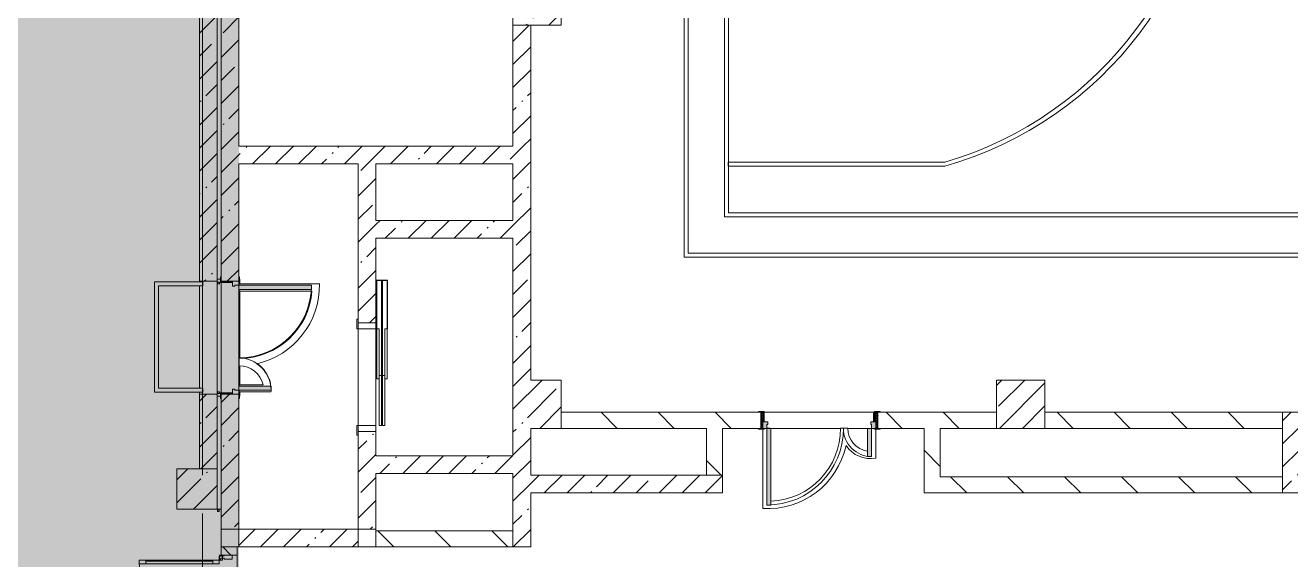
# Model space of a CAD drawing. Header units: millimetres. Extents: x -3129 to 197107, y -8553 to 29000.
# Drawn here: x 106207 to 121907, y 10072 to 16700 of the extents above; entities that cross this region are included whole.
import ezdxf

# ---------------------------------------------------------------- set-up
doc = ezdxf.new("R2010")
doc.units = ezdxf.units.MM
doc.linetypes.add('Осевая', pattern=[3175, 635, -476.25, 1587.5, -476.25])
doc.layers.add('A-DETL-GENF-6', color=7, linetype='Continuous', lineweight=9, true_color=0xc0c0c0, transparency=0.4)
for name, color, linetype, lineweight, true_color in [('A-DETL-GENF-7', 7, 'Continuous', 5, 0xe2e2e2), ('A-DETL-GENF-9', 7, 'Continuous', 5, 0xb7b7b7), ('A-DOOR-3', 7, 'Continuous', 5, 0xaaaaaa), ('A-DOOR-4', 7, 'Continuous', 5, 0xe2e2e2), ('A-DOOR-5', 7, 'Continuous', 5, 0xb7b7b7), ('A-DOOR-FRAM-3', 7, 'Continuous', 5, 0xe2e2e2), ('A-DOOR-FRAM-4', 7, 'Continuous', 5, 0xaaaaaa), ('A-DOOR-FRAM-5', 7, 'Continuous', 5, 0xb7b7b7), ('A-FLOR-2', 7, 'Continuous', 5, 0xb7b7b7), ('A-FLOR-3', 7, 'Continuous', 5, 0xaaaaaa), ('A-GLAZ-CWMG-2', 7, 'Continuous', 5, 0x737373), ('A-WALL-8', 7, 'Continuous', 5, 0x737373), ('I-WALL-7', 7, 'Continuous', 5, 0x737373), ('S-COLS-1', 7, 'Continuous', 5, 0x737373)]:
    doc.layers.add(name, color=color, linetype=linetype, lineweight=lineweight, true_color=true_color)
for name, color, linetype, lineweight in [('A-WALL', 7, 'Continuous', 9), ('I-WALL-6', 7, 'Continuous', 5), ('S-COLS-2', 7, 'Continuous', 5), ('Оси', 7, 'Continuous', 9), ('Оси-2', 7, 'Осевая', 9)]:
    doc.layers.add(name, color=color, linetype=linetype, lineweight=lineweight)
pattern_1 = [(135, (70097.43, 0), (-353.5534, -353.5534), [])]
pattern_2 = [(45, (70097.43, 0), (-285.123, 285.123), []), (45, (70382.56, 0), (-285.123, 285.123), [504.031, -100.806, 16.764, -84.042])]

# ---------------------------------------------------------------- blocks, each defined once
blk = doc.blocks.new('BSC_Колонна _Прямоугольная - 600х600-V120-2_1_1_птичка')
at = {"layer": 'S-COLS-2'}
h = blk.add_hatch(dxfattribs=at)
h.set_pattern_fill('FP_152', color=256, style=0, pattern_type=2)
h.set_pattern_definition([(45, (-42460, -17000), (-285.123, 285.123), []), (45, (-42174.88, -17000), (-285.123, 285.123), [504.031, -100.806, 16.764, -84.042])])
h.paths.add_polyline_path([(-300, -300), (300, -300), (300, 300), (-300, 300)])
for p, q in [((300, 300), (-300, 300)), ((-300, 300), (-300, -300)), ((300, -300), (300, 300)), ((-300, -300), (300, -300))]:
    blk.add_line(p, q, dxfattribs=at)
blk = doc.blocks.new('110_Дверь_СКБ_2Ст - Д-6_л__ ДОО_Дв_1450x2100h_Дверь из раздевальной в коридор-V161-2_1_1_птичка')
at = {"layer": 'A-DOOR-3'}
h = blk.add_hatch(dxfattribs=at)
h.set_pattern_fill('FP_141', color=256, style=0, pattern_type=2)
h.set_pattern_definition([(135, (1576.41, 164.685), (-14.14214, -14.14214), []), (225, (1576.41, 164.685), (14.14214, -14.14214), [])])
h.paths.add_polyline_path([(737.5, 100), (712.5, 100), (712.5, -100), (737.5, -100), (737.5, 0.5)])
at = {"layer": 'A-DOOR-4'}
for points in [[(612.5, 1050), (612.5, 100), (662.5, 100), (662.5, 1050)], [(-637.5, 450), (-637.5, 100), (-587.5, 100), (-587.5, 450)]]:
    blk.add_hatch(color=256, dxfattribs=at).paths.add_polyline_path(points)
h = blk.add_hatch(color=256, dxfattribs=at)
h.paths.add_polyline_path([(-637.5, 100), (-687.5, 100), (-687.5, 20), (-627.5, 20), (-627.5, 50), (-637.5, 50)])
h.paths.add_polyline_path([(712.5, 100), (662.5, 100), (662.5, 50), (652.5, 50), (652.5, 20), (712.5, 20)])
at = {"layer": 'A-DOOR-FRAM-3'}
for points in [[(-742.5, 108), (-742.5, 100), (-672.5, 100), (-672.5, 108)], [(-672.5, 20), (-687.5, 20), (-687.5, -100), (-672.5, -100), (-672.5, 0.5)], [(767.5, 108), (697.5, 108), (697.5, 100), (767.5, 100)], [(712.5, 20), (697.5, 20), (697.5, -100), (712.5, -100), (712.5, 0.5)], [(-672.5, -100), (-742.5, -100), (-742.5, -108), (-672.5, -108)], [(767.5, -100), (697.5, -100), (697.5, -108), (767.5, -108)]]:
    blk.add_hatch(color=256, dxfattribs=at).paths.add_polyline_path(points)
at = {"layer": 'A-DOOR-FRAM-4'}
h = blk.add_hatch(dxfattribs=at)
h.set_pattern_fill('FP_142', color=256, style=0, pattern_type=2)
h.set_pattern_definition([(45, (-546.384, 164.685), (-14.1421, 14.1421), []), (135, (-546.384, 164.685), (-14.1421, -14.1421), [])])
h.paths.add_polyline_path([(-712.5, 100), (-712.5, -100), (-687.5, -100), (-687.5, 100)])
at = {"layer": 'A-DOOR-3'}
for p, q in [((662.5, 1050), (612.5, 1050)), ((612.5, 1050), (612.5, 100)), ((662.5, 100), (662.5, 1050)), ((-637.5, 450), (-637.5, 100)), ((-587.5, 450), (-637.5, 450)), ((-587.5, 100), (-587.5, 450)), ((-637.5, 100), (-587.5, 100)), ((612.5, 100), (662.5, 100))]:
    blk.add_line(p, q, dxfattribs=at)
for centre, radius, start, end in [((662.5, 100), 950, 90, 180), ((-637.5, 100), 350, 360, 90)]:
    blk.add_arc(centre, radius, start, end, dxfattribs=at)
at = {"layer": 'A-DOOR-FRAM-4'}
for p, q in [((-672.5, 108), (-742.5, 108)), ((-742.5, 108), (-742.5, 100)), ((-742.5, 100), (-672.5, 100)), ((-687.5, 100), (-712.5, 100)), ((-712.5, 100), (-712.5, -100)), ((-637.5, 100), (-687.5, 100)), ((-687.5, 100), (-687.5, 20)), ((-687.5, -100), (-687.5, 100)), ((-687.5, 20), (-627.5, 20)), ((-672.5, 20), (-687.5, 20)), ((-687.5, 20), (-687.5, -100)), ((-672.5, 100), (-672.5, 108)), ((-672.5, -100), (-672.5, 20)), ((-637.5, 50), (-637.5, 100)), ((-627.5, 50), (-637.5, 50)), ((-627.5, 20), (-627.5, 50)), ((662.5, 50), (652.5, 50)), ((652.5, 50), (652.5, 20)), ((652.5, 20), (712.5, 20)), ((662.5, 100), (662.5, 50)), ((712.5, 100), (662.5, 100)), ((767.5, 108), (697.5, 108)), ((697.5, 108), (697.5, 100)), ((697.5, 100), (767.5, 100)), ((712.5, 20), (697.5, 20)), ((697.5, 20), (697.5, -100)), ((712.5, 20), (712.5, 100)), ((737.5, 100), (712.5, 100)), ((712.5, 100), (712.5, -100)), ((712.5, -100), (712.5, 20)), ((737.5, -100), (737.5, 100)), ((767.5, 100), (767.5, 108)), ((-672.5, -100), (-742.5, -100)), ((-742.5, -100), (-742.5, -108)), ((-742.5, -108), (-672.5, -108)), ((-712.5, -100), (-687.5, -100)), ((-687.5, -100), (-672.5, -100)), ((-672.5, -108), (-672.5, -100)), ((697.5, -100), (712.5, -100)), ((767.5, -100), (697.5, -100)), ((697.5, -100), (697.5, -108)), ((697.5, -108), (767.5, -108)), ((712.5, -100), (737.5, -100)), ((767.5, -108), (767.5, -100))]:
    blk.add_line(p, q, dxfattribs=at)
blk = doc.blocks.new('110_Дверь_СКБ_2Ст - Д-2 1450x2100h_Лестничная клетка EIS60-31576737-2_1_1_птичка')
at = {"layer": 'A-DOOR-4'}
for points in [[(-587.5, 110), (-587.5, 1010), (-637.5, 1010), (-637.5, 110)], [(662.5, 510), (612.5, 510), (612.5, 110), (662.5, 110)], [(712.5, 30), (697.5, 30), (697.5, -110), (712.5, -110)]]:
    blk.add_hatch(color=256, dxfattribs=at).paths.add_polyline_path(points)
h = blk.add_hatch(color=256, dxfattribs=at)
h.paths.add_polyline_path([(712.5, 110), (662.5, 110), (662.5, 60), (652.5, 60), (652.5, 30), (712.5, 30), (712.5, 90.1)])
h.paths.add_polyline_path([(-627.5, 30), (-627.5, 60), (-637.5, 60), (-637.5, 110), (-687.5, 110), (-687.5, 30)])
at = {"layer": 'A-DOOR-FRAM-3'}
for points in [[(-672.5, 110), (-672.5, 118), (-742.5, 118), (-742.5, 110), (-697.3, 110)], [(-672.5, 30), (-687.5, 30), (-687.5, -110), (-672.5, -110)], [(767.5, 110), (767.5, 118), (697.5, 118), (697.5, 110)], [(-672.5, -110), (-742.5, -110), (-742.5, -118), (-672.5, -118)], [(767.5, -118), (767.5, -110), (697.5, -110), (697.5, -118)]]:
    blk.add_hatch(color=256, dxfattribs=at).paths.add_polyline_path(points)
at = {"layer": 'A-DOOR-3'}
for p, q in [((-637.5, 1010), (-637.5, 110)), ((-587.5, 1010), (-637.5, 1010)), ((-587.5, 110), (-587.5, 1010)), ((662.5, 510), (612.5, 510)), ((612.5, 510), (612.5, 110)), ((662.5, 110), (662.5, 510))]:
    blk.add_line(p, q, dxfattribs=at)
for centre, radius, start, end in [((-637.5, 110), 900, 0, 90), ((662.5, 110), 400, 90, 180)]:
    blk.add_arc(centre, radius, start, end, dxfattribs=at)
at = {"layer": 'A-DOOR-5'}
for p, q in [((-637.5, 110), (-587.5, 110)), ((612.5, 110), (662.5, 110))]:
    blk.add_line(p, q, dxfattribs=at)
at = {"layer": 'A-DOOR-FRAM-4'}
for p, q in [((-672.5, 118), (-742.5, 118)), ((-742.5, 118), (-742.5, 110)), ((-672.5, 110), (-672.5, 118)), ((767.5, 118), (697.5, 118)), ((697.5, 118), (697.5, 110)), ((767.5, 110), (767.5, 118))]:
    blk.add_line(p, q, dxfattribs=at)
at = {"layer": 'A-DOOR-FRAM-5'}
for p, q in [((-742.5, 110), (-672.5, 110)), ((-637.5, 110), (-687.5, 110)), ((-687.5, 110), (-687.5, 30)), ((-687.5, 30), (-627.5, 30)), ((-672.5, 30), (-687.5, 30)), ((-687.5, 30), (-687.5, -110)), ((-672.5, -110), (-672.5, 30)), ((-637.5, 60), (-637.5, 110)), ((-627.5, 60), (-637.5, 60)), ((-627.5, 30), (-627.5, 60)), ((662.5, 60), (652.5, 60)), ((652.5, 60), (652.5, 30)), ((652.5, 30), (712.5, 30)), ((662.5, 110), (662.5, 60)), ((712.5, 110), (662.5, 110)), ((697.5, 110), (767.5, 110)), ((712.5, 30), (697.5, 30)), ((697.5, 30), (697.5, -110)), ((712.5, 30), (712.5, 110)), ((712.5, -110), (712.5, 30)), ((-672.5, -110), (-742.5, -110)), ((-742.5, -110), (-742.5, -118)), ((-742.5, -118), (-672.5, -118)), ((-687.5, -110), (-672.5, -110)), ((-672.5, -118), (-672.5, -110)), ((697.5, -110), (712.5, -110)), ((767.5, -110), (697.5, -110)), ((697.5, -110), (697.5, -118)), ((697.5, -118), (767.5, -118)), ((767.5, -118), (767.5, -110))]:
    blk.add_line(p, q, dxfattribs=at)
blk = doc.blocks.new('BSC_Колонна _Прямоугольная - 500х500-V208-2_1_1_птичка')
at = {"layer": 'S-COLS-2'}
h = blk.add_hatch(dxfattribs=at)
h.set_pattern_fill('FP_221', color=256, style=0, pattern_type=2)
h.set_pattern_definition([(45, (-38240, -10950), (-285.123, 285.123), []), (45, (-37954.88, -10950), (-285.123, 285.123), [504.031, -100.806, 16.764, -84.042])])
h.paths.add_polyline_path([(-250, -250), (250, -250), (250, 250), (-250, 250)])
at = {"layer": 'S-COLS-1'}
for p, q in [((250, 250), (-250, 250)), ((-250, 250), (-250, -250)), ((250, -250), (250, 250)), ((-250, -250), (250, -250))]:
    blk.add_line(p, q, dxfattribs=at)
blk = doc.blocks.new('DOR_Дверь лифта - 1350х2050h-19118285-2_1_1_птичка')
at = {"layer": 'A-DOOR-3'}
for p, q in [((-600, 125), (-720, 125)), ((-720, 125), (-720, 110)), ((-720, 110), (-600, 110)), ((-675, 110), (-675, -110)), ((-600, 110), (-675, 110)), ((-600, 110), (-600, 125)), ((600, 110), (-600, 110)), ((-600, 110), (-600, -110)), ((720, 125), (600, 125)), ((600, 125), (600, 110)), ((600, -110), (600, 110)), ((675, 110), (600, 110)), ((600, 110), (720, 110)), ((675, -110), (675, 110)), ((720, 110), (720, 125)), ((-675, -110), (-600, -110)), ((-600, -110), (600, -110)), ((-600, -150), (-600, -180)), ((20, -150), (-600, -150)), ((-20, -120), (-20, -150)), ((600, -120), (-20, -120)), ((-20, -150), (600, -150)), ((20, -180), (20, -150)), ((600, -110), (675, -110)), ((600, -150), (600, -120)), ((-600, -180), (20, -180)), ((-600, -190), (-600, -220)), ((20, -190), (-600, -190)), ((-600, -220), (20, -220)), ((-20, -220), (-20, -250)), ((600, -220), (-20, -220)), ((-20, -250), (600, -250)), ((20, -220), (20, -190)), ((600, -250), (600, -220))]:
    blk.add_line(p, q, dxfattribs=at)
at = {"layer": 'A-DOOR-FRAM-4'}
for p, q in [((600, -117), (600, -120)), ((1203, -117), (600, -117)), ((600, -120), (1200, -120)), ((1200, -120), (1200, -180)), ((1203, -183), (1203, -117)), ((1200, -180), (20, -180)), ((20, -180), (20, -183)), ((20, -183), (1203, -183)), ((1203, -187), (20, -187)), ((20, -187), (20, -190)), ((20, -190), (1200, -190)), ((600, -250), (600, -253)), ((1200, -250), (600, -250)), ((600, -253), (1203, -253)), ((1200, -190), (1200, -250)), ((1203, -253), (1203, -187))]:
    blk.add_line(p, q, dxfattribs=at)
blk = doc.blocks.new('Дверь_Витражная_остекление_ - ДВН_ДАО_Главный вход_1800 в свету 5-32258809-2_1_1_птичка')
at = {"layer": 'A-DETL-GENF-7'}
for points in [[(-947.5, -723.4), (-947.5, -20), (-992.5, -20), (-992.5, -1012.5), (-947.5, -1012.5)], [(1042.5, -1012.5), (1042.5, -20), (997.5, -20), (997.5, -1012.5)]]:
    blk.add_hatch(color=256, dxfattribs=at).paths.add_polyline_path(points)
at = {"layer": 'A-DETL-GENF-9'}
for p, q in [((-947.5, -20), (-992.5, -20)), ((-992.5, -1012.5), (-992.5, -20)), ((-947.5, -20), (-992.5, -20)), ((-992.5, -20), (-992.5, -1012.5)), ((-992.5, -100), (-947.5, -100)), ((-982.5, -932.5), (-982.5, -100)), ((-947.5, -1012.5), (-947.5, -20)), ((-947.5, -1012.5), (-947.5, -20)), ((988.5, -932.5), (988.5, -100)), ((997.5, -1012.5), (997.5, -20)), ((997.5, -20), (997.5, -1012.5)), ((1042.5, -100), (997.5, -100)), ((1032.5, -932.5), (1032.5, -100)), ((1042.5, -1012.5), (1042.5, -20)), ((1042.5, -1012.5), (1042.5, -20)), ((-992.5, -932.5), (-947.5, -932.5)), ((1042.5, -932.5), (997.5, -932.5)), ((-992.5, -1012.5), (-947.5, -1012.5)), ((-992.5, -1012.5), (-947.5, -1012.5)), ((1042.5, -1012.5), (997.5, -1012.5)), ((997.5, -1012.5), (1042.5, -1012.5))]:
    blk.add_line(p, q, dxfattribs=at)
at = {"layer": 'A-DOOR-5'}
for p, q in [((-1042.5, 20), (-992.5, 20)), ((-1042.5, -20), (-1042.5, 20)), ((-992.5, 20), (-992.5, -20)), ((992.5, 20), (1042.5, 20)), ((992.5, -20), (992.5, 20)), ((1042.5, 20), (1042.5, -20)), ((-992.5, -20), (-1042.5, -20)), ((-992.5, -1012.5), (-992.5, -20)), ((992.5, -1012.5), (992.5, -20)), ((1042.5, -20), (992.5, -20))]:
    blk.add_line(p, q, dxfattribs=at)
for centre, start, end in [((992.5, -20), 209.21115, 212.8228), ((992.5, -20), 217.57984, 270), ((-992.5, -20), 270, 286.54233)]:
    blk.add_arc(centre, 992.5, start, end, dxfattribs=at)
blk = doc.blocks.new('Прямоугольный импост - Импост структурный с накладкой - 160мм Темный-31239248-2_1_1_птичка')
at = {"layer": 'A-GLAZ-CWMG-2'}
for p, q in [((0, 17), (-50, 17)), ((-50, 17), (-50, 0)), ((-50, 0), (-40, 0)), ((-40, 0), (-40, -40)), ((-10, -40), (-10, 0)), ((-10, 0), (0, 0)), ((0, 0), (0, 17)), ((-40, -40), (-50, -40)), ((-50, -40), (-50, -140)), ((-50, -140), (0, -140)), ((0, -40), (-10, -40)), ((0, -140), (0, -40))]:
    blk.add_line(p, q, dxfattribs=at)

msp = doc.modelspace()

# ---------------------------------------------------------------- hatches: boundary and pattern name
at = {"layer": 'A-DETL-GENF-6'}
msp.add_hatch(color=256, dxfattribs=at).paths.add_polyline_path([(103272.5, -280), (108857.4, -280), (108857.4, 23777.7), (103957.4, 23777.7), (103957.4, 27350), (73949.4, 27350), (73949.4, 15358), (69829.4, 15358), (69829.4, -280), (102344.9, -280)])
at = {"layer": 'I-WALL-6'}
h = msp.add_hatch(dxfattribs=at)
h.set_pattern_fill('FP_132', color=256, style=0, pattern_type=2)
h.set_pattern_definition(pattern_2)
h.paths.add_polyline_path([(108367.4, 11200), (108587.4, 11200), (108587.4, 12125), (108367.4, 12125), (108367.4, 11221)])
h.paths.add_polyline_path([(108587.4, 13525), (108587.4, 21575), (108367.4, 21575), (108367.4, 13525)])
h.paths.add_polyline_path([(108587.4, 22975), (108587.4, 23400), (108367.4, 23400), (108367.4, 22975)])
h = msp.add_hatch(dxfattribs=at)
h.set_pattern_fill('FP_132', color=256, style=0, pattern_type=2)
h.set_pattern_definition(pattern_2)
h.paths.add_polyline_path([(108837.6, 10450), (108857.4, 10450), (108857.4, 12125), (108637.4, 12125), (108637.4, 10450)])
h.paths.add_polyline_path([(108637.4, 13525), (108857.4, 13525), (108857.4, 21575), (108637.4, 21575), (108637.4, 13534.8)])
h.paths.add_polyline_path([(108857.4, 22975), (108857.4, 23420.3), (108637.4, 23420.3), (108637.4, 22975), (108837.6, 22975)])
h = msp.add_hatch(dxfattribs=at)
h.set_pattern_fill('FP_132', color=256, style=0, pattern_type=2)
h.set_pattern_definition(pattern_2)
h.paths.add_polyline_path([(112477.4, 15200), (112477.4, 16700), (112257.4, 16700), (112257.4, 15200)])
h = msp.add_hatch(dxfattribs=at)
h.set_pattern_fill('FP_132', color=256, style=0, pattern_type=2)
h.set_pattern_definition(pattern_2)
h.paths.add_polyline_path([(110557.4, 14980), (112477.4, 14980), (112477.4, 15200), (108857.4, 15200), (108857.4, 14980), (110337.4, 14980)])
h = msp.add_hatch(dxfattribs=at)
h.set_pattern_fill('FP_132', color=256, style=0, pattern_type=2)
h.set_pattern_definition(pattern_2)
h.paths.add_polyline_path([(110557.4, 14280), (110557.4, 14980), (110337.4, 14980), (110337.4, 14280)])
h = msp.add_hatch(dxfattribs=at)
h.set_pattern_fill('FP_132', color=256, style=0, pattern_type=2)
h.set_pattern_definition(pattern_2)
h.paths.add_polyline_path([(112477.4, 10230), (112477.4, 11700), (112257.4, 11700), (112257.4, 10230)])
h.paths.add_polyline_path([(112477.4, 12300), (112477.4, 14980), (112257.4, 14980), (112257.4, 12300)])
h = msp.add_hatch(dxfattribs=at)
h.set_pattern_fill('FP_132', color=256, style=0, pattern_type=2)
h.set_pattern_definition(pattern_2)
h.paths.add_polyline_path([(110337.4, 10450), (110557.4, 10450), (110557.4, 11660), (110337.4, 11660), (110337.4, 11221)])
h.paths.add_polyline_path([(110557.4, 13010), (110557.4, 14280), (110337.4, 14280), (110337.4, 13010)])
h = msp.add_hatch(dxfattribs=at)
h.set_pattern_fill('FP_132', color=256, style=0, pattern_type=2)
h.set_pattern_definition(pattern_2)
h.paths.add_polyline_path([(112257.4, 14060), (112257.4, 14280), (110557.4, 14280), (110557.4, 14060), (111620.1, 14060)])
h = msp.add_hatch(dxfattribs=at)
h.set_pattern_fill('FP_135', color=256, style=0, pattern_type=2)
h.set_pattern_definition(pattern_1)
h.paths.add_polyline_path([(120895.3, 11700), (121807.4, 11700), (121807.4, 11900), (118857.4, 11900), (118857.4, 11700), (119967.8, 11700)])
h.paths.add_polyline_path([(112857.4, 11700), (115333.1, 11700), (115330.2, 11900), (112857.4, 11900)])
h.paths.add_polyline_path([(116783.1, 11700), (118257.4, 11700), (118257.4, 11900), (116783.1, 11900), (116783.1, 11799.5)])
h = msp.add_hatch(dxfattribs=at)
h.set_pattern_fill('FP_132', color=256, style=0, pattern_type=2)
h.set_pattern_definition(pattern_2)
h.paths.add_polyline_path([(121807.4, 10900), (122007.4, 10900), (122007.4, 11900), (121807.4, 11900), (121807.4, 11100)])
h = msp.add_hatch(dxfattribs=at)
h.set_pattern_fill('FP_135', color=256, style=0, pattern_type=2)
h.set_pattern_definition(pattern_1)
h.paths.add_polyline_path([(114858.1, 11120), (114858.1, 11700), (114658.1, 11700), (114658.1, 11120)])
h = msp.add_hatch(dxfattribs=at)
h.set_pattern_fill('FP_135', color=256, style=0, pattern_type=2)
h.set_pattern_definition(pattern_1)
h.paths.add_polyline_path([(117558.1, 11100), (117558.1, 11700), (117358.1, 11700), (117358.1, 11100)])
h = msp.add_hatch(dxfattribs=at)
h.set_pattern_fill('FP_132', color=256, style=0, pattern_type=2)
h.set_pattern_definition(pattern_2)
h.paths.add_polyline_path([(112257.4, 11140), (112257.4, 11360), (110557.4, 11360), (110557.4, 11140), (111620.1, 11140)])
h = msp.add_hatch(dxfattribs=at)
h.set_pattern_fill('FP_132', color=256, style=0, pattern_type=2)
h.set_pattern_definition(pattern_2)
h.paths.add_polyline_path([(112477.4, 10900), (114858.1, 10900), (114858.1, 11120), (112477.4, 11120)])
h = msp.add_hatch(dxfattribs=at)
h.set_pattern_fill('FP_135', color=256, style=0, pattern_type=2)
h.set_pattern_definition(pattern_1)
h.paths.add_polyline_path([(131257.4, 10900), (131257.4, 11100), (129437.4, 11100), (129437.4, 10900), (130170.5, 10900)])
h.paths.add_polyline_path([(124605.4, 10900), (125597.4, 10900), (125597.4, 11100), (122007.4, 11100), (122007.4, 10900), (122750.4, 10900)])
h.paths.add_polyline_path([(126497.4, 10900), (126707.4, 10900), (126707.4, 11100), (126497.4, 11100), (126497.4, 10980)])
h.paths.add_polyline_path([(128327.4, 10900), (128537.4, 10900), (128537.4, 11100), (128327.4, 11100), (128327.4, 10980)])
h.paths.add_polyline_path([(127627.4, 10900), (127627.4, 11100), (127407.4, 11100), (127407.4, 10900)])
h.paths.add_polyline_path([(117358.1, 10900), (121807.4, 10900), (121807.4, 11100), (117358.1, 11100)])
h = msp.add_hatch(dxfattribs=at)
h.set_pattern_fill('FP_132', color=256, style=0, pattern_type=2)
h.set_pattern_definition(pattern_2)
h.paths.add_polyline_path([(110337.4, 10230), (110337.4, 10450), (108857.4, 10450), (108857.4, 10230), (109765.1, 10230)])
h = msp.add_hatch(dxfattribs=at)
h.set_pattern_fill('FP_135', color=256, style=0, pattern_type=2)
h.set_pattern_definition(pattern_1)
h.paths.add_polyline_path([(112257.4, 10230), (112257.4, 10430), (110557.4, 10430), (110557.4, 10230), (111620.1, 10230)])
h = msp.add_hatch(dxfattribs=at)
h.set_pattern_fill('FP_135', color=256, style=0, pattern_type=2)
h.set_pattern_definition(pattern_1)
h.paths.add_polyline_path([(108837.4, 7900), (108837.4, 8000), (108637.4, 8000), (108637.4, 7900)])
h.paths.add_polyline_path([(108837.4, 10130), (108837.4, 10230), (108637.4, 10230), (108637.4, 10130)])
at = {"layer": 'S-COLS-2'}
h = msp.add_hatch(dxfattribs=at)
h.set_pattern_fill('FP_132', color=256, style=0, pattern_type=2)
h.set_pattern_definition(pattern_2)
h.paths.add_polyline_path([(112257.4, 11700), (112857.4, 11700), (112857.4, 12300), (112257.4, 12300)])
h = msp.add_hatch(dxfattribs=at)
h.set_pattern_fill('FP_132', color=256, style=0, pattern_type=2)
h.set_pattern_definition(pattern_2)
h.paths.add_polyline_path([(118857.4, 11700), (118857.4, 12300), (118257.4, 12300), (118257.4, 11700)])

# ---------------------------------------------------------------- linework, layer by layer
at = {"layer": 'A-FLOR-2'}
for p, q in [((108410.6, 13518), (107810.6, 13518)), ((107810.6, 13518), (107810.6, 12148.2)), ((108410.6, 13468), (108410.6, 13518)), ((108629.4, 13550), (108587.4, 13550)), ((107860.6, 12198.2), (107860.6, 13468)), ((107860.6, 13468), (108410.6, 13468)), ((107810.6, 12148.2), (108410.6, 12148.2)), ((108410.6, 12198.2), (107860.6, 12198.2)), ((108410.6, 12148.2), (108410.6, 12198.2)), ((108587.4, 12100), (108629.4, 12100)), ((108637.4, 10700), (108587.4, 10700)), ((108637.4, 10230), (108637.4, 10450)), ((108857.4, 10230), (108837.6, 10230)), ((108637.4, 10120), (108637.4, 10130)), ((108637.4, 10130), (108637.4, 10120))]:
    msp.add_line(p, q, dxfattribs=at)
at = {"layer": 'A-FLOR-3'}
for p, q in [((114381.1, 24981.3), (114381.1, 13824.4)), ((114431.1, 13874.4), (114431.1, 24931.3)), ((114881.1, 24481.3), (114881.1, 14324.4)), ((114931.1, 14374.4), (114931.1, 24431.3)), ((117617.1, 15002.8), (114927.4, 15002.8)), ((114927.4, 15002.8), (114927.4, 14952.8)), ((114927.4, 14952.8), (117617.1, 14952.8)), ((114881.1, 14324.4), (134237.4, 14324.4)), ((124534.2, 14374.4), (114931.1, 14374.4)), ((114381.1, 13824.4), (134737.4, 13824.4)), ((134687.4, 13874.4), (114431.1, 13874.4)), ((108867.4, 13492.5), (108867.4, 13550)), ((109855.6, 13493.1), (108860.8, 13493.1)), ((108860.8, 13493.1), (108860.8, 13475)), ((108860.8, 13425), (108860.8, 13403.1)), ((108860.8, 13403.1), (109763.1, 13403.1)), ((108867.4, 12568.5), (108867.4, 13403.1)), ((108860.8, 12568.1), (108860.8, 12478.1)), ((108867.4, 12242), (108867.4, 12477.5)), ((109158, 12242), (108860.8, 12242)), ((108860.8, 12242), (108860.8, 12225)), ((108860.8, 12175), (108860.8, 12152)), ((108860.8, 12152), (109255.3, 12152)), ((108867.4, 12100), (108867.4, 12152)), ((116733.1, 11780), (116733.1, 11889.6)), ((116733.1, 11889.6), (116743.1, 11889.6)), ((115358.1, 11692), (115358.1, 10706.8)), ((115448.1, 11703), (115408.1, 11703)), ((116413.2, 11703), (116323.1, 11703)), ((116758.1, 11329.8), (116758.1, 11692)), ((110557.4, 10230), (110337.4, 10230))]:
    msp.add_line(p, q, dxfattribs=at)
for centre, radius, start, end in [((116362.4, 19382.8), 4604.2, 285.81331, 74.18669), ((116332.9, 19382.8), 4564.4, 286.34112, 73.65888), ((108860.8, 13473.1), 905, 270, 355.56313), ((108860.8, 13473.1), 995, 282.67054, 1.1511), ((108860.8, 12173.1), 305, 13.0427, 90), ((108860.8, 12173.1), 395, 7.55422, 56.45952), ((108860.8, 12173.1), 395, 356.92799, 0.27403), ((115418.1, 11700), 905, 272.53584, 0.18993), ((116698.1, 11700), 285, 179.39688, 261.89794), ((115418.1, 11700), 995, 266.54288, 347.60213), ((116698.1, 11700), 375, 214.72707, 279.2069)]:
    msp.add_arc(centre, radius, start, end, dxfattribs=at)
at = {"layer": 'A-WALL'}
for p, q in [((114658.1, 11120), (114858.1, 11120)), ((121807.4, 11100), (121807.4, 10900)), ((112257.4, 10230), (112257.4, 10430))]:
    msp.add_line(p, q, dxfattribs=at)
at = {"layer": 'A-WALL-8'}
for p, q in [((108617.4, 13515), (108597.4, 13515)), ((108597.4, 13515), (108597.4, 13495)), ((108617.4, 13495), (108617.4, 13515)), ((108597.4, 13495), (108617.4, 13495)), ((108597.4, 12155), (108597.4, 12135)), ((108617.4, 12155), (108597.4, 12155)), ((108597.4, 12135), (108617.4, 12135)), ((108617.4, 12135), (108617.4, 12155)), ((108591.9, 10689), (108591.9, 10669)), ((108611.9, 10689), (108591.9, 10689)), ((108611.9, 10669), (108611.9, 10689)), ((108591.9, 10669), (108611.9, 10669))]:
    msp.add_line(p, q, dxfattribs=at)
at = {"layer": 'I-WALL-6'}
for p, q in [((112257.4, 16700), (112257.4, 15200)), ((112477.4, 12300), (112477.4, 16700)), ((112257.4, 15200), (108857.4, 15200)), ((108857.4, 14980), (110337.4, 14980)), ((110337.4, 14980), (110337.4, 13010)), ((110557.4, 14980), (112257.4, 14980)), ((110557.4, 14280), (110557.4, 14980)), ((112257.4, 14980), (112257.4, 14280)), ((112257.4, 14280), (110557.4, 14280)), ((110557.4, 13010), (110557.4, 14060)), ((110557.4, 14060), (112257.4, 14060)), ((112257.4, 14060), (112257.4, 12300)), ((110337.4, 13010), (110557.4, 13010)), ((115303.1, 11900), (112857.4, 11900)), ((112857.4, 11900), (112857.4, 11700)), ((115373.1, 11900), (116743.1, 11900)), ((118257.4, 11900), (116813.1, 11900)), ((118257.4, 11700), (118257.4, 11900)), ((124257.4, 11900), (118857.4, 11900)), ((118857.4, 11900), (118857.4, 11700)), ((121807.4, 11900), (121807.4, 11100)), ((110337.4, 11660), (110337.4, 10230)), ((110557.4, 11660), (110337.4, 11660)), ((110557.4, 11360), (110557.4, 11660)), ((112257.4, 11700), (112257.4, 11360)), ((112477.4, 11120), (112477.4, 11700)), ((112857.4, 11700), (114658.1, 11700)), ((114658.1, 11700), (114658.1, 11120)), ((114858.1, 11700), (115303.1, 11700)), ((114858.1, 10900), (114858.1, 11700)), ((116323, 11700), (115458.1, 11700)), ((116658.1, 11700), (116413.4, 11700)), ((116813.1, 11700), (117358.1, 11700)), ((117358.1, 11700), (117358.1, 10900)), ((117558.1, 11700), (118257.4, 11700)), ((117558.1, 11100), (117558.1, 11700)), ((118857.4, 11700), (121807.4, 11700)), ((112257.4, 11360), (110557.4, 11360)), ((110557.4, 10230), (110557.4, 11140)), ((110557.4, 11140), (112257.4, 11140)), ((112257.4, 11140), (112257.4, 10430)), ((114658.1, 11120), (112477.4, 11120)), ((121807.4, 11100), (117558.1, 11100)), ((112477.4, 10900), (114858.1, 10900)), ((112477.4, 10230), (112477.4, 10900)), ((117358.1, 10900), (125797.4, 10900)), ((110557.4, 10450), (108857.4, 10450)), ((112257.4, 10430), (110557.4, 10430)), ((108857.4, 10230), (110337.4, 10230)), ((110337.4, 10230), (112477.4, 10230))]:
    msp.add_line(p, q, dxfattribs=at)
at = {"layer": 'I-WALL-7'}
for p, q in [((108367.4, 21584.5), (108367.4, 13518)), ((108587.4, 11200), (108587.4, 21584.5)), ((108637.4, 21520), (108637.4, 13580)), ((108857.4, 15200), (108857.4, 21520)), ((108857.4, 13580), (108857.4, 14980)), ((108367.4, 13525), (108587.4, 13525)), ((108637.4, 12140), (108637.4, 13510)), ((108367.4, 12198.2), (108367.4, 13468)), ((108857.4, 13425), (108857.4, 12225)), ((108367.4, 12148.2), (108367.4, 11200)), ((108587.4, 12125), (108367.4, 12125)), ((108637.4, 12070), (108637.4, 10450)), ((108857.4, 12070), (108857.4, 10230)), ((108637.4, 10450), (108857.4, 10450)), ((108837.4, 10230), (108637.4, 10230)), ((108637.4, 10230), (108637.4, 10130)), ((108837.4, 10230), (108837.4, 7900)), ((108637.4, 10130), (108837.4, 10130))]:
    msp.add_line(p, q, dxfattribs=at)
at = {"layer": 'S-COLS-2'}
for p, q in [((112257.4, 12300), (112257.4, 11700)), ((112857.4, 12300), (112477.4, 12300)), ((112857.4, 11700), (112857.4, 12300)), ((118857.4, 12300), (118257.4, 12300)), ((118257.4, 12300), (118257.4, 11900)), ((118857.4, 11900), (118857.4, 12300)), ((118257.4, 11900), (118257.4, 11700)), ((118857.4, 11700), (118857.4, 11900)), ((112477.4, 11700), (112857.4, 11700)), ((118257.4, 11700), (118857.4, 11700))]:
    msp.add_line(p, q, dxfattribs=at)
at = {"layer": 'Оси'}
msp.add_line((108407.4, 11277.7), (108407.4, 23777.7), dxfattribs=at)
at = {"layer": 'Оси-2'}
msp.add_line((108407.4, 7947.2), (108407.4, 11277.7), dxfattribs=at)

# ---------------------------------------------------------------- block references
at = {"layer": 'A-DOOR-3'}
for name, p, rotation in [('DOR_Дверь лифта - 1350х2050h-19118285-2_1_1_птичка', (110447.4, 12335), 90), ('110_Дверь_СКБ_2Ст - Д-6_л__ ДОО_Дв_1450x2100h_Дверь из раздевальной в коридор-V161-2_1_1_птичка', (116070.6, 11800), 180)]:
    msp.add_blockref(name, p, dxfattribs=dict(at, rotation=rotation))
at = {"layer": 'A-DOOR-5', "rotation": 269.9999999999999}
for name, p in [('110_Дверь_СКБ_2Ст - Д-2 1450x2100h_Лестничная клетка EIS60-31576737-2_1_1_птичка', (108747.4, 12837.5)), ('Дверь_Витражная_остекление_ - ДВН_ДАО_Главный вход_1800 в свету 5-32258809-2_1_1_птичка', (108633.4, 9072.5))]:
    msp.add_blockref(name, p, dxfattribs=at)
at = {"layer": 'A-GLAZ-CWMG-2', "rotation": 89.99999999999993}
msp.add_blockref('Прямоугольный импост - Импост структурный с накладкой - 160мм Темный-31239248-2_1_1_птичка', (108633.4, 10130), dxfattribs=at)
at = {"layer": 'S-COLS-1'}
msp.add_blockref('BSC_Колонна _Прямоугольная - 500х500-V208-2_1_1_птичка', (108337.4, 10950), dxfattribs=at)
at = {"layer": 'S-COLS-2'}
msp.add_blockref('BSC_Колонна _Прямоугольная - 600х600-V120-2_1_1_птичка', (112557.4, 17000), dxfattribs=at)

doc.saveas('drawing.dxf')
